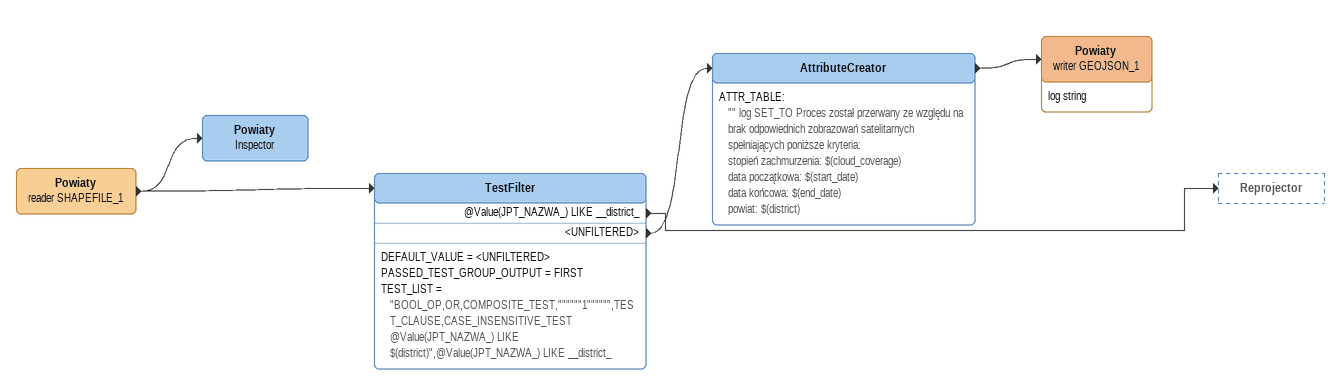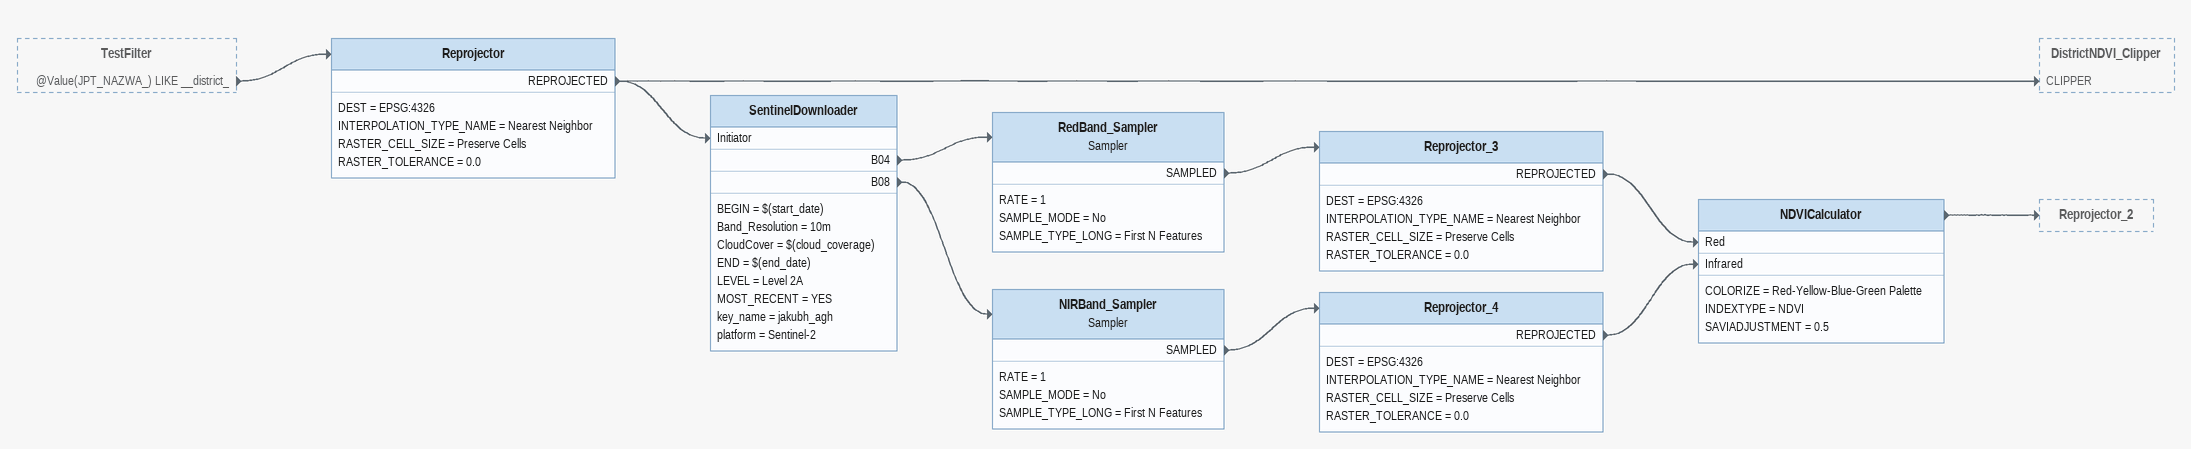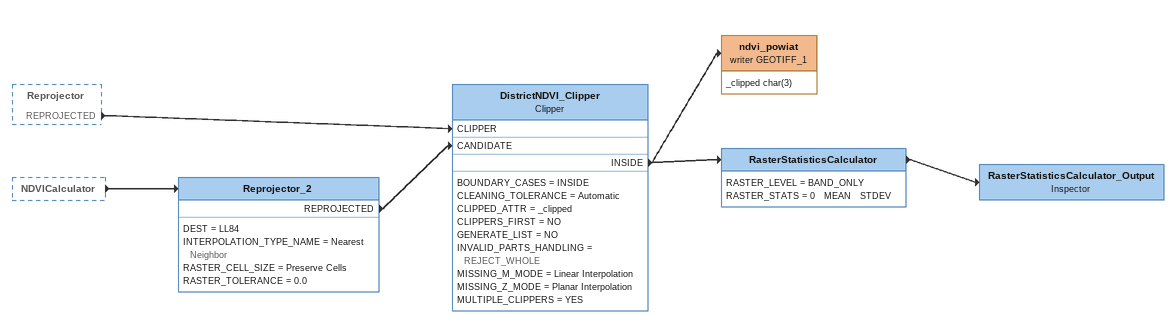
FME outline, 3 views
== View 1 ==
Powiaty (reader SHAPEFILE_1)
    -> Powiaty
    -> TestFilter
Powiaty: Inspector
TestFilter
    DEFAULT_VALUE = <UNFILTERED>
    PASSED_TEST_GROUP_OUTPUT = FIRST
    TEST_LIST = "BOOL_OP,OR,COMPOSITE_TEST,""""""1"""""",TEST_CLAUSE,CASE_INSENSITIVE_TEST @Value(JPT_NAZWA_) LIKE $(district)",@Value(JPT_NAZWA_) LIKE __district_
    @Value(JPT_NAZWA_) LIKE __district_ -> Reprojector
    <UNFILTERED> -> AttributeCreator
AttributeCreator
    ATTR_TABLE:
      "" log SET_TO Proces został przerwany ze względu na brak odpowiednich zobrazowań satelitarnych
      spełniających poniższe kryteria:
      stopień zachmurzenia: $(cloud_coverage)
      data początkowa: $(start_date)
      data końcowa: $(end_date)
      powiat: $(district)
    -> Powiaty (writer GEOJSON_1)
Powiaty (writer GEOJSON_1)
    attributes: log string

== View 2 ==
TestFilter [outside]
    @Value(JPT_NAZWA_) LIKE __district_ -> Reprojector
Reprojector
    DEST = EPSG:4326
    INTERPOLATION_TYPE_NAME = Nearest Neighbor
    RASTER_CELL_SIZE = Preserve Cells
    RASTER_TOLERANCE = 0.0
    REPROJECTED -> SentinelDownloader [Initiator]
    REPROJECTED -> DistrictNDVI_Clipper [CLIPPER]
SentinelDownloader
    BEGIN = $(start_date)
    Band_Resolution = 10m
    CloudCover = $(cloud_coverage)
    END = $(end_date)
    LEVEL = Level 2A
    MOST_RECENT = YES
    key_name = jakubh_agh
    platform = Sentinel-2
    B04 -> RedBand_Sampler
    B08 -> NIRBand_Sampler
RedBand_Sampler: Sampler
    RATE = 1
    SAMPLE_MODE = No
    SAMPLE_TYPE_LONG = First N Features
    SAMPLED -> Reprojector_3
Reprojector_3
    DEST = EPSG:4326
    INTERPOLATION_TYPE_NAME = Nearest Neighbor
    RASTER_CELL_SIZE = Preserve Cells
    RASTER_TOLERANCE = 0.0
    REPROJECTED -> NDVICalculator [Red]
NIRBand_Sampler: Sampler
    RATE = 1
    SAMPLE_MODE = No
    SAMPLE_TYPE_LONG = First N Features
    SAMPLED -> Reprojector_4
Reprojector_4
    DEST = EPSG:4326
    INTERPOLATION_TYPE_NAME = Nearest Neighbor
    RASTER_CELL_SIZE = Preserve Cells
    RASTER_TOLERANCE = 0.0
    REPROJECTED -> NDVICalculator [Infrared]
NDVICalculator
    COLORIZE = Red-Yellow-Blue-Green Palette
    INDEXTYPE = NDVI
    SAVIADJUSTMENT = 0.5
    -> Reprojector_2

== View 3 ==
Reprojector [outside]
    REPROJECTED -> DistrictNDVI_Clipper [CLIPPER]
NDVICalculator [outside]
    -> Reprojector_2
Reprojector_2
    DEST = LL84
    INTERPOLATION_TYPE_NAME = Nearest Neighbor
    RASTER_CELL_SIZE = Preserve Cells
    RASTER_TOLERANCE = 0.0
    REPROJECTED -> DistrictNDVI_Clipper [CANDIDATE]
DistrictNDVI_Clipper: Clipper
    BOUNDARY_CASES = INSIDE
    CLEANING_TOLERANCE = Automatic
    CLIPPED_ATTR = _clipped
    CLIPPERS_FIRST = NO
    GENERATE_LIST = NO
    INVALID_PARTS_HANDLING = REJECT_WHOLE
    MISSING_M_MODE = Linear Interpolation
    MISSING_Z_MODE = Planar Interpolation
    MULTIPLE_CLIPPERS = YES
    INSIDE -> ndvi_powiat (writer GEOTIFF_1)
    INSIDE -> RasterStatisticsCalculator
ndvi_powiat (writer GEOTIFF_1)
    attributes: _clipped char(3)
RasterStatisticsCalculator
    RASTER_LEVEL = BAND_ONLY
    RASTER_STATS = 0   MEAN   STDEV
    -> RasterStatisticsCalculator_Output
RasterStatisticsCalculator_Output: Inspector
